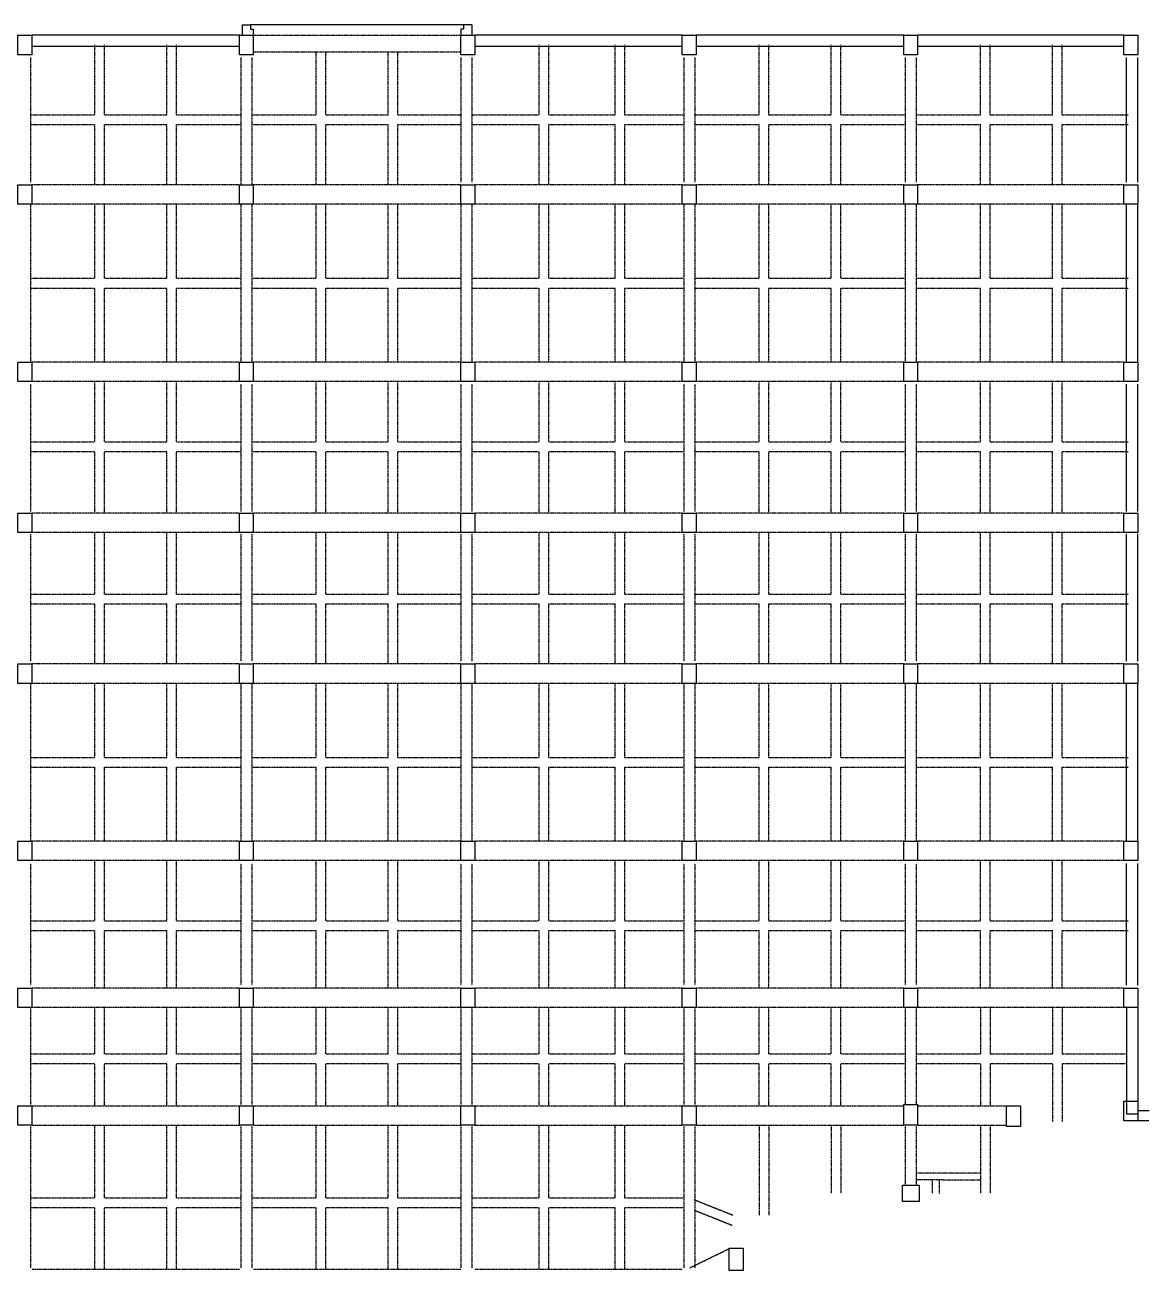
# Model space of a CAD drawing. Extents: x -1348811 to 123514, y -640545 to 749356.
# Drawn here: x -372811 to -332198, y -173609 to -128684 of the extents above; entities that cross this region are included whole.
import ezdxf

# ---------------------------------------------------------------- set-up
doc = ezdxf.new("R2010")
doc.units = 0
doc.header["$LTSCALE"] = 10
doc.header["$MEASUREMENT"] = 0
doc.linetypes.add('DASHED2', pattern=[0.375, 0.25, -0.125])
doc.linetypes.add('常规', pattern=[20, 10, 0, 10])
for name, color, linetype in [('BEAM', 4, 'DASHED2'), ('BEAM_SE', 144, 'DASHED2'), ('COLU', 1, 'CONTINUOUS'), ('cx', 60, 'CONTINUOUS'), ('jlq', 1, 'CONTINUOUS')]:
    doc.layers.add(name, color=color, linetype=linetype)
doc.layers.add('RD-Line', color=2, linetype='常规', lineweight=0)

# ---------------------------------------------------------------- blocks, each defined once
blk = doc.blocks.new('A$C6F315E46')
at = {"layer": 'BEAM'}
for p, q in [((50, 93233), (7550, 93233)), ((50, 92633), (7550, 92633)), ((-8000, 92433), (-8000, 87933)), ((-400, 92433), (-400, 87833)), ((0, 92433), (0, 87833)), ((7550, 92433), (7550, 87933)), ((7950, 92433), (7950, 87933)), ((15600, 92433), (15600, 87933)), ((16000, 92433), (16000, 87933)), ((23600, 92433), (23600, 87933)), ((24000, 92433), (24000, 87933)), ((-450, 87833), (-7950, 87833)), ((7550, 87833), (50, 87833)), ((15550, 87833), (8050, 87833)), ((23550, 87833), (16050, 87833)), ((31500, 87833), (24050, 87833)), ((-8000, 87133), (-8000, 81433)), ((-450, 87133), (-7950, 87133)), ((-400, 87133), (-400, 81433)), ((0, 87133), (0, 81433)), ((7550, 87133), (50, 87133)), ((7550, 87133), (7550, 81433)), ((7950, 87133), (7950, 81433)), ((15550, 87133), (8050, 87133)), ((15600, 87133), (15600, 81433)), ((16000, 87133), (16000, 81433)), ((23550, 87133), (16050, 87133)), ((23600, 87133), (23600, 81433)), ((24000, 87133), (24000, 81433)), ((31500, 87133), (24050, 87133)), ((-450, 81433), (-7950, 81433)), ((7550, 81433), (50, 81433)), ((15550, 81433), (8050, 81433)), ((23550, 81433), (16050, 81433)), ((31500, 81433), (24050, 81433)), ((-8000, 80633), (-8000, 76033)), ((-450, 80733), (-7950, 80733)), ((-400, 80633), (-400, 76033)), ((0, 80633), (0, 76033)), ((7550, 80733), (50, 80733)), ((7550, 80633), (7550, 76033)), ((7950, 80633), (7950, 76033)), ((15550, 80733), (8050, 80733)), ((15600, 80633), (15600, 76033)), ((16000, 80633), (16000, 76033)), ((23550, 80733), (16050, 80733)), ((23600, 80633), (23600, 76033)), ((24000, 80633), (24000, 76033)), ((31500, 80733), (24050, 80733)), ((-450, 75983), (-7950, 75983)), ((7550, 75983), (50, 75983)), ((15550, 75983), (8050, 75983)), ((23550, 75983), (16050, 75983)), ((31500, 75983), (24050, 75983)), ((-8000, 75233), (-8000, 70633)), ((-450, 75283), (-7950, 75283)), ((-400, 75233), (-400, 70633)), ((0, 75233), (0, 70633)), ((7550, 75283), (50, 75283)), ((7550, 75233), (7550, 70633)), ((7950, 75233), (7950, 70633)), ((15550, 75283), (8050, 75283)), ((15600, 75233), (15600, 70633)), ((16000, 75233), (16000, 70633)), ((23550, 75283), (16050, 75283)), ((23600, 75233), (23600, 70633)), ((24000, 75233), (24000, 70633)), ((31500, 75283), (24050, 75283)), ((-450, 70533), (-7950, 70533)), ((7550, 70533), (50, 70533)), ((15550, 70533), (8050, 70533)), ((23550, 70533), (16050, 70533)), ((31500, 70533), (24050, 70533)), ((-8000, 69833), (-8000, 64133)), ((-450, 69833), (-7950, 69833)), ((-400, 69833), (-400, 64133)), ((0, 69833), (0, 64133)), ((7550, 69833), (50, 69833)), ((7550, 69833), (7550, 64133)), ((7950, 69833), (7950, 64133)), ((15550, 69833), (8050, 69833)), ((15600, 69833), (15600, 64133)), ((16000, 69833), (16000, 64133)), ((23550, 69833), (16050, 69833)), ((23600, 69833), (23600, 64133)), ((24000, 69833), (24000, 64133)), ((31500, 69833), (24050, 69833)), ((-450, 64133), (-7950, 64133)), ((7550, 64133), (50, 64133)), ((15550, 64133), (8050, 64133)), ((23550, 64133), (16050, 64133)), ((31500, 64133), (24050, 64133)), ((-450, 63433), (-7950, 63433)), ((7550, 63433), (50, 63433)), ((15550, 63433), (8050, 63433)), ((23550, 63433), (16050, 63433)), ((31500, 63433), (24050, 63433)), ((-8000, 63333), (-8000, 58933)), ((-400, 63333), (-400, 58933)), ((0, 63333), (0, 58933)), ((7550, 63333), (7550, 58933)), ((7950, 63333), (7950, 58933)), ((15600, 63333), (15600, 58933)), ((16000, 63333), (16000, 58933)), ((23600, 63333), (23600, 58933)), ((24000, 63333), (24000, 58933)), ((-450, 58833), (-7950, 58833)), ((7550, 58833), (50, 58833)), ((15550, 58833), (8050, 58833)), ((23550, 58833), (16050, 58833)), ((31500, 58833), (24050, 58833)), ((-8000, 58133), (-8000, 54633)), ((-450, 58133), (-7950, 58133)), ((-400, 58133), (-400, 54633)), ((0, 58133), (0, 54633)), ((7550, 58133), (50, 58133)), ((7550, 58133), (7550, 54633)), ((7950, 58133), (7950, 54633)), ((15550, 58133), (8050, 58133)), ((15600, 58133), (15600, 54633)), ((16000, 58133), (16000, 54633)), ((23550, 58133), (16050, 58133)), ((23600, 58133), (23600, 54633)), ((24000, 58133), (24000, 54633)), ((31500, 58133), (24050, 58133)), ((-7950, 54583), (-450, 54583)), ((50, 54583), (7550, 54583)), ((8050, 54583), (15550, 54583)), ((16050, 54583), (23550, 54583)), ((24050, 54583), (27261, 54583)), ((-8000, 53833), (-8000, 48733)), ((-7950, 53883), (-450, 53883)), ((-400, 53833), (-400, 48733)), ((0, 53833), (0, 48733)), ((50, 53883), (7550, 53883)), ((7550, 53833), (7550, 48733)), ((7950, 53833), (7950, 48733)), ((8050, 53883), (15550, 53883)), ((15600, 53833), (15600, 48733)), ((16000, 53833), (16000, 48733)), ((16050, 53883), (23550, 53883)), ((23600, 53833), (23600, 51719)), ((24000, 53833), (24000, 51719)), ((24050, 53883), (27261, 53883)), ((15822, 48733), (17246, 49426)), ((-7950, 48683), (-450, 48683)), ((50, 48683), (7550, 48683)), ((8050, 48683), (15550, 48683))]:
    blk.add_line(p, q, dxfattribs=at)
at = {"layer": 'BEAM_SE'}
for p, q in [((-5675, 90358), (-5675, 92883)), ((-5325, 90358), (-5325, 92883)), ((-3075, 90358), (-3075, 92883)), ((-2725, 90358), (-2725, 92883)), ((2325, 90358), (2325, 92633)), ((2675, 90358), (2675, 92633)), ((4925, 90358), (4925, 92633)), ((5275, 90358), (5275, 92633)), ((10375, 90358), (10375, 92883)), ((10725, 90358), (10725, 92883)), ((13125, 90358), (13125, 92883)), ((13475, 90358), (13475, 92883)), ((18325, 90358), (18325, 92883)), ((18675, 90358), (18675, 92883)), ((20925, 90358), (20925, 92883)), ((21275, 90358), (21275, 92883)), ((26325, 90358), (26325, 92883)), ((26675, 90358), (26675, 92883)), ((28925, 90358), (28925, 92883)), ((29275, 90358), (29275, 92883)), ((-8000, 90358), (-5675, 90358)), ((-5325, 90358), (-3075, 90358)), ((-2725, 90358), (-400, 90358)), ((0, 90358), (2325, 90358)), ((2675, 90358), (4925, 90358)), ((5275, 90358), (7550, 90358)), ((7950, 90358), (10375, 90358)), ((10725, 90358), (13125, 90358)), ((13475, 90358), (15577, 90358)), ((15977, 90358), (18325, 90358)), ((18675, 90358), (20925, 90358)), ((21275, 90358), (23600, 90358)), ((24000, 90358), (26325, 90358)), ((26675, 90358), (28925, 90358)), ((29275, 90358), (31650, 90358)), ((-8000, 90008), (-5675, 90008)), ((-5675, 87833), (-5675, 90008)), ((-5325, 90008), (-3075, 90008)), ((-5325, 87833), (-5325, 90008)), ((-3075, 87833), (-3075, 90008)), ((-2725, 90008), (-400, 90008)), ((-2725, 87833), (-2725, 90008)), ((0, 90008), (2325, 90008)), ((2325, 87833), (2325, 90008)), ((2675, 90008), (4925, 90008)), ((2675, 87833), (2675, 90008)), ((4925, 87833), (4925, 90008)), ((5275, 90008), (7550, 90008)), ((5275, 87833), (5275, 90008)), ((7950, 90008), (10375, 90008)), ((10375, 87833), (10375, 90008)), ((10725, 90008), (13125, 90008)), ((10725, 87833), (10725, 90008)), ((13125, 87833), (13125, 90008)), ((13475, 90008), (15577, 90008)), ((13475, 87833), (13475, 90008)), ((15977, 90008), (18325, 90008)), ((18325, 87833), (18325, 90008)), ((18675, 90008), (20925, 90008)), ((18675, 87833), (18675, 90008)), ((20925, 87833), (20925, 90008)), ((21275, 90008), (23600, 90008)), ((21275, 87833), (21275, 90008)), ((24000, 90008), (26325, 90008)), ((26325, 87833), (26325, 90008)), ((26675, 90008), (28925, 90008)), ((26675, 87833), (26675, 90008)), ((28925, 87833), (28925, 90008)), ((29275, 90008), (31650, 90008)), ((29275, 87833), (29275, 90008)), ((-5675, 84458), (-5675, 87133)), ((-5325, 84458), (-5325, 87133)), ((-3075, 84458), (-3075, 87133)), ((-2725, 84458), (-2725, 87133)), ((2325, 84458), (2325, 87133)), ((2675, 84458), (2675, 87133)), ((4925, 84458), (4925, 87133)), ((5275, 84458), (5275, 87133)), ((10375, 84458), (10375, 87133)), ((10725, 84458), (10725, 87133)), ((13125, 84458), (13125, 87133)), ((13475, 84458), (13475, 87133)), ((18325, 84458), (18325, 87133)), ((18675, 84458), (18675, 87133)), ((20925, 84458), (20925, 87133)), ((21275, 84458), (21275, 87133)), ((26325, 84458), (26325, 87133)), ((26675, 84458), (26675, 87133)), ((28925, 84458), (28925, 87133)), ((29275, 84458), (29275, 87133)), ((-8000, 84458), (-5675, 84458)), ((-8000, 84108), (-5675, 84108)), ((-5675, 81433), (-5675, 84108)), ((-5325, 84458), (-3075, 84458)), ((-5325, 84108), (-3075, 84108)), ((-5325, 81433), (-5325, 84108)), ((-3075, 81433), (-3075, 84108)), ((-2725, 84458), (-400, 84458)), ((-2725, 84108), (-400, 84108)), ((-2725, 81433), (-2725, 84108)), ((0, 84458), (2325, 84458)), ((0, 84108), (2325, 84108)), ((2325, 81433), (2325, 84108)), ((2675, 84458), (4925, 84458)), ((2675, 84108), (4925, 84108)), ((2675, 81433), (2675, 84108)), ((4925, 81433), (4925, 84108)), ((5275, 84458), (7550, 84458)), ((5275, 84108), (7550, 84108)), ((5275, 81433), (5275, 84108)), ((7950, 84458), (10375, 84458)), ((7950, 84108), (10375, 84108)), ((10375, 81433), (10375, 84108)), ((10725, 84458), (13125, 84458)), ((10725, 84108), (13125, 84108)), ((10725, 81433), (10725, 84108)), ((13125, 81433), (13125, 84108)), ((13475, 84458), (15577, 84458)), ((13475, 84108), (15577, 84108)), ((13475, 81433), (13475, 84108)), ((15977, 84458), (18325, 84458)), ((15977, 84108), (18325, 84108)), ((18325, 81433), (18325, 84108)), ((18675, 84458), (20925, 84458)), ((18675, 84108), (20925, 84108)), ((18675, 81433), (18675, 84108)), ((20925, 81433), (20925, 84108)), ((21275, 84458), (23600, 84458)), ((21275, 84108), (23600, 84108)), ((21275, 81433), (21275, 84108)), ((24000, 84458), (26325, 84458)), ((24000, 84108), (26325, 84108)), ((26325, 81433), (26325, 84108)), ((26675, 84458), (28925, 84458)), ((26675, 84108), (28925, 84108)), ((26675, 81433), (26675, 84108)), ((28925, 81433), (28925, 84108)), ((29275, 84458), (31650, 84458)), ((29275, 84108), (31650, 84108)), ((29275, 81433), (29275, 84108)), ((-5675, 78558), (-5675, 80733)), ((-5325, 78558), (-5325, 80733)), ((-3075, 78558), (-3075, 80733)), ((-2725, 78558), (-2725, 80733)), ((2325, 78558), (2325, 80733)), ((2675, 78558), (2675, 80733)), ((4925, 78558), (4925, 80733)), ((5275, 78558), (5275, 80733)), ((10375, 78558), (10375, 80733)), ((10725, 78558), (10725, 80733)), ((13125, 78558), (13125, 80733)), ((13475, 78558), (13475, 80733)), ((18325, 78558), (18325, 80733)), ((18675, 78558), (18675, 80733)), ((20925, 78558), (20925, 80733)), ((21275, 78558), (21275, 80733)), ((26325, 78558), (26325, 80733)), ((26675, 78558), (26675, 80733)), ((28925, 78558), (28925, 80733)), ((29275, 78558), (29275, 80733)), ((-8000, 78558), (-5675, 78558)), ((-8000, 78208), (-5675, 78208)), ((-5675, 75983), (-5675, 78208)), ((-5325, 78558), (-3075, 78558)), ((-5325, 78208), (-3075, 78208)), ((-5325, 75983), (-5325, 78208)), ((-3075, 75983), (-3075, 78208)), ((-2725, 78558), (-400, 78558)), ((-2725, 78208), (-400, 78208)), ((-2725, 75983), (-2725, 78208)), ((0, 78558), (2325, 78558)), ((0, 78208), (2325, 78208)), ((2325, 75983), (2325, 78208)), ((2675, 78558), (4925, 78558)), ((2675, 78208), (4925, 78208)), ((2675, 75983), (2675, 78208)), ((4925, 75983), (4925, 78208)), ((5275, 78558), (7550, 78558)), ((5275, 78208), (7550, 78208)), ((5275, 75983), (5275, 78208)), ((7950, 78558), (10375, 78558)), ((7950, 78208), (10375, 78208)), ((10375, 75983), (10375, 78208)), ((10725, 78558), (13125, 78558)), ((10725, 78208), (13125, 78208)), ((10725, 75983), (10725, 78208)), ((13125, 75983), (13125, 78208)), ((13475, 78558), (15577, 78558)), ((13475, 78208), (15577, 78208)), ((13475, 75983), (13475, 78208)), ((15977, 78558), (18325, 78558)), ((15977, 78208), (18325, 78208)), ((18325, 75983), (18325, 78208)), ((18675, 78558), (20925, 78558)), ((18675, 78208), (20925, 78208)), ((18675, 75983), (18675, 78208)), ((20925, 75983), (20925, 78208)), ((21275, 78558), (23600, 78558)), ((21275, 78208), (23600, 78208)), ((21275, 75983), (21275, 78208)), ((24000, 78558), (26325, 78558)), ((24000, 78208), (26325, 78208)), ((26325, 75983), (26325, 78208)), ((26675, 78558), (28925, 78558)), ((26675, 78208), (28925, 78208)), ((26675, 75983), (26675, 78208)), ((28925, 75983), (28925, 78208)), ((29275, 78558), (31650, 78558)), ((29275, 78208), (31650, 78208)), ((29275, 75983), (29275, 78208)), ((-5675, 73058), (-5675, 75283)), ((-5325, 73058), (-5325, 75283)), ((-3075, 73058), (-3075, 75283)), ((-2725, 73058), (-2725, 75283)), ((2325, 73058), (2325, 75283)), ((2675, 73058), (2675, 75283)), ((4925, 73058), (4925, 75283)), ((5275, 73058), (5275, 75283)), ((10375, 73058), (10375, 75283)), ((10725, 73058), (10725, 75283)), ((13125, 73058), (13125, 75283)), ((13475, 73058), (13475, 75283)), ((18325, 73058), (18325, 75283)), ((18675, 73058), (18675, 75283)), ((20925, 73058), (20925, 75283)), ((21275, 73058), (21275, 75283)), ((26325, 73058), (26325, 75283)), ((26675, 73058), (26675, 75283)), ((28925, 73058), (28925, 75283)), ((29275, 73058), (29275, 75283)), ((-8000, 73058), (-5675, 73058)), ((-5325, 73058), (-3075, 73058)), ((-2725, 73058), (-400, 73058)), ((0, 73058), (2325, 73058)), ((2675, 73058), (4925, 73058)), ((5275, 73058), (7550, 73058)), ((7950, 73058), (10375, 73058)), ((10725, 73058), (13125, 73058)), ((13475, 73058), (15577, 73058)), ((15977, 73058), (18325, 73058)), ((18675, 73058), (20925, 73058)), ((21275, 73058), (23600, 73058)), ((24000, 73058), (26325, 73058)), ((26675, 73058), (28925, 73058)), ((29275, 73058), (31650, 73058)), ((-8000, 72708), (-5675, 72708)), ((-5675, 70533), (-5675, 72708)), ((-5325, 72708), (-3075, 72708)), ((-5325, 70533), (-5325, 72708)), ((-3075, 70533), (-3075, 72708)), ((-2725, 72708), (-400, 72708)), ((-2725, 70533), (-2725, 72708)), ((0, 72708), (2325, 72708)), ((2325, 70533), (2325, 72708)), ((2675, 72708), (4925, 72708)), ((2675, 70533), (2675, 72708)), ((4925, 70533), (4925, 72708)), ((5275, 72708), (7550, 72708)), ((5275, 70533), (5275, 72708)), ((7950, 72708), (10375, 72708)), ((10375, 70533), (10375, 72708)), ((10725, 72708), (13125, 72708)), ((10725, 70533), (10725, 72708)), ((13125, 70533), (13125, 72708)), ((13475, 72708), (15577, 72708)), ((13475, 70533), (13475, 72708)), ((15977, 72708), (18325, 72708)), ((18325, 70533), (18325, 72708)), ((18675, 72708), (20925, 72708)), ((18675, 70533), (18675, 72708)), ((20925, 70533), (20925, 72708)), ((21275, 72708), (23600, 72708)), ((21275, 70533), (21275, 72708)), ((24000, 72708), (26325, 72708)), ((26325, 70533), (26325, 72708)), ((26675, 72708), (28925, 72708)), ((26675, 70533), (26675, 72708)), ((28925, 70533), (28925, 72708)), ((29275, 72708), (31650, 72708)), ((29275, 70533), (29275, 72708)), ((-5675, 67158), (-5675, 69833)), ((-5325, 67158), (-5325, 69833)), ((-3075, 67158), (-3075, 69833)), ((-2725, 67158), (-2725, 69833)), ((2325, 67158), (2325, 69833)), ((2675, 67158), (2675, 69833)), ((4925, 67158), (4925, 69833)), ((5275, 67158), (5275, 69833)), ((10375, 67158), (10375, 69833)), ((10725, 67158), (10725, 69833)), ((13125, 67158), (13125, 69833)), ((13475, 67158), (13475, 69833)), ((18325, 67158), (18325, 69833)), ((18675, 67158), (18675, 69833)), ((20925, 67158), (20925, 69833)), ((21275, 67158), (21275, 69833)), ((26325, 67158), (26325, 69833)), ((26675, 67158), (26675, 69833)), ((28925, 67158), (28925, 69833)), ((29275, 67158), (29275, 69833)), ((-8000, 67158), (-5675, 67158)), ((-5325, 67158), (-3075, 67158)), ((-2725, 67158), (-400, 67158)), ((0, 67158), (2325, 67158)), ((2675, 67158), (4925, 67158)), ((5275, 67158), (7550, 67158)), ((7950, 67158), (10375, 67158)), ((10725, 67158), (13125, 67158)), ((13475, 67158), (15577, 67158)), ((15977, 67158), (18325, 67158)), ((18675, 67158), (20925, 67158)), ((21275, 67158), (23600, 67158)), ((24000, 67158), (26325, 67158)), ((26675, 67158), (28925, 67158)), ((29275, 67158), (31650, 67158)), ((-8000, 66808), (-5675, 66808)), ((-5675, 64133), (-5675, 66808)), ((-5325, 66808), (-3075, 66808)), ((-5325, 64133), (-5325, 66808)), ((-3075, 64133), (-3075, 66808)), ((-2725, 66808), (-400, 66808)), ((-2725, 64133), (-2725, 66808)), ((0, 66808), (2325, 66808)), ((2325, 64133), (2325, 66808)), ((2675, 66808), (4925, 66808)), ((2675, 64133), (2675, 66808)), ((4925, 64133), (4925, 66808)), ((5275, 66808), (7550, 66808)), ((5275, 64133), (5275, 66808)), ((7950, 66808), (10375, 66808)), ((10375, 64133), (10375, 66808)), ((10725, 66808), (13125, 66808)), ((10725, 64133), (10725, 66808)), ((13125, 64133), (13125, 66808)), ((13475, 66808), (15577, 66808)), ((13475, 64133), (13475, 66808)), ((15977, 66808), (18325, 66808)), ((18325, 64133), (18325, 66808)), ((18675, 66808), (20925, 66808)), ((18675, 64133), (18675, 66808)), ((20925, 64133), (20925, 66808)), ((21275, 66808), (23600, 66808)), ((21275, 64133), (21275, 66808)), ((24000, 66808), (26325, 66808)), ((26325, 64133), (26325, 66808)), ((26675, 66808), (28925, 66808)), ((26675, 64133), (26675, 66808)), ((28925, 64133), (28925, 66808)), ((29275, 66808), (31650, 66808)), ((29275, 64133), (29275, 66808)), ((-5675, 61258), (-5675, 63433)), ((-5325, 61258), (-5325, 63433)), ((-3075, 61258), (-3075, 63433)), ((-2725, 61258), (-2725, 63433)), ((2325, 61258), (2325, 63433)), ((2675, 61258), (2675, 63433)), ((4925, 61258), (4925, 63433)), ((5275, 61258), (5275, 63433)), ((10375, 61258), (10375, 63433)), ((10725, 61258), (10725, 63433)), ((13125, 61258), (13125, 63433)), ((13475, 61258), (13475, 63433)), ((18325, 61258), (18325, 63433)), ((18675, 61258), (18675, 63433)), ((20925, 61258), (20925, 63433)), ((21275, 61258), (21275, 63433)), ((26325, 61258), (26325, 63433)), ((26675, 61258), (26675, 63433)), ((28925, 61258), (28925, 63433)), ((29275, 61258), (29275, 63433)), ((-8000, 61258), (-5675, 61258)), ((-5325, 61258), (-3075, 61258)), ((-2725, 61258), (-400, 61258)), ((0, 61258), (2325, 61258)), ((2675, 61258), (4925, 61258)), ((5275, 61258), (7550, 61258)), ((7950, 61258), (10375, 61258)), ((10725, 61258), (13125, 61258)), ((13475, 61258), (15577, 61258)), ((15977, 61258), (18325, 61258)), ((18675, 61258), (20925, 61258)), ((21275, 61258), (23600, 61258)), ((24000, 61258), (26325, 61258)), ((26675, 61258), (28925, 61258)), ((29275, 61258), (31650, 61258)), ((-8000, 60908), (-5675, 60908)), ((-5675, 58833), (-5675, 60908)), ((-5325, 60908), (-3075, 60908)), ((-5325, 58833), (-5325, 60908)), ((-3075, 58833), (-3075, 60908)), ((-2725, 60908), (-400, 60908)), ((-2725, 58833), (-2725, 60908)), ((0, 60908), (2325, 60908)), ((2325, 58833), (2325, 60908)), ((2675, 60908), (4925, 60908)), ((2675, 58833), (2675, 60908)), ((4925, 58833), (4925, 60908)), ((5275, 60908), (7550, 60908)), ((5275, 58833), (5275, 60908)), ((7950, 60908), (10375, 60908)), ((10375, 58833), (10375, 60908)), ((10725, 60908), (13125, 60908)), ((10725, 58833), (10725, 60908)), ((13125, 58833), (13125, 60908)), ((13475, 60908), (15577, 60908)), ((13475, 58833), (13475, 60908)), ((15977, 60908), (18325, 60908)), ((18325, 58833), (18325, 60908)), ((18675, 60908), (20925, 60908)), ((18675, 58833), (18675, 60908)), ((20925, 58833), (20925, 60908)), ((21275, 60908), (23600, 60908)), ((21275, 58833), (21275, 60908)), ((24000, 60908), (26325, 60908)), ((26325, 58833), (26325, 60908)), ((26675, 60908), (28925, 60908)), ((26675, 58833), (26675, 60908)), ((28925, 58833), (28925, 60908)), ((29275, 60908), (31650, 60908)), ((29275, 58833), (29275, 60908)), ((-5675, 56458), (-5675, 58133)), ((-5325, 56458), (-5325, 58133)), ((-3075, 56458), (-3075, 58133)), ((-2725, 56458), (-2725, 58133)), ((2325, 56458), (2325, 58133)), ((2675, 56458), (2675, 58133)), ((4925, 56458), (4925, 58133)), ((5275, 56458), (5275, 58133)), ((10375, 56458), (10375, 58133)), ((10725, 56458), (10725, 58133)), ((13125, 56458), (13125, 58133)), ((13475, 56458), (13475, 58133)), ((18325, 56458), (18325, 58133)), ((18675, 56458), (18675, 58133)), ((20925, 56458), (20925, 58133)), ((21275, 56458), (21275, 58133)), ((26325, 58133), (26325, 56458)), ((26675, 58133), (26675, 56458)), ((28925, 58133), (28925, 56458)), ((29275, 58133), (29275, 56458)), ((-8000, 56458), (-5675, 56458)), ((-5325, 56458), (-3075, 56458)), ((-2725, 56458), (-400, 56458)), ((0, 56458), (2325, 56458)), ((2675, 56458), (4925, 56458)), ((5275, 56458), (7550, 56458)), ((7950, 56458), (10375, 56458)), ((10725, 56458), (13125, 56458)), ((13475, 56458), (15577, 56458)), ((15977, 56458), (18325, 56458)), ((18675, 56458), (20925, 56458)), ((21275, 56458), (23600, 56458)), ((24000, 56458), (26325, 56458)), ((26675, 56458), (28925, 56458)), ((29275, 56458), (31600, 56458)), ((-8000, 56108), (-5675, 56108)), ((-5675, 54583), (-5675, 56108)), ((-5325, 56108), (-3075, 56108)), ((-5325, 54583), (-5325, 56108)), ((-3075, 54583), (-3075, 56108)), ((-2725, 56108), (-400, 56108)), ((-2725, 54583), (-2725, 56108)), ((0, 56108), (2325, 56108)), ((2325, 54583), (2325, 56108)), ((2675, 56108), (4925, 56108)), ((2675, 54583), (2675, 56108)), ((4925, 54583), (4925, 56108)), ((5275, 56108), (7550, 56108)), ((5275, 54583), (5275, 56108)), ((7950, 56108), (10375, 56108)), ((10375, 54583), (10375, 56108)), ((10725, 56108), (13125, 56108)), ((10725, 54583), (10725, 56108)), ((13125, 54583), (13125, 56108)), ((13475, 56108), (15577, 56108)), ((13475, 54583), (13475, 56108)), ((15977, 56108), (18325, 56108)), ((18325, 54583), (18325, 56108)), ((18675, 56108), (20925, 56108)), ((18675, 54583), (18675, 56108)), ((20925, 54583), (20925, 56108)), ((21275, 56108), (23600, 56108)), ((21275, 54583), (21275, 56108)), ((24000, 56108), (26325, 56108)), ((26325, 56108), (26325, 54583)), ((26675, 56108), (26675, 54583)), ((26675, 56108), (28925, 56108)), ((28925, 56108), (28925, 54003)), ((29275, 56108), (29275, 54002)), ((29275, 56108), (31600, 56108)), ((-5675, 51258), (-5675, 53883)), ((-5325, 51258), (-5325, 53883)), ((-3075, 51258), (-3075, 53883)), ((-2725, 51258), (-2725, 53883)), ((2325, 51258), (2325, 53883)), ((2675, 51258), (2675, 53883)), ((4925, 51258), (4925, 53883)), ((5275, 51258), (5275, 53883)), ((10375, 51258), (10375, 53883)), ((10725, 51258), (10725, 53883)), ((13125, 51258), (13125, 53883)), ((13475, 51258), (13475, 53883)), ((18325, 53883), (18325, 50629)), ((18675, 53883), (18675, 50629)), ((20925, 53883), (20925, 51427)), ((21275, 53883), (21275, 51427)), ((26325, 53883), (26325, 51411)), ((26675, 53883), (26675, 51410)), ((26326, 52147), (24001, 52154)), ((26325, 51897), (24000, 51904)), ((24575, 51903), (24574, 51416)), ((24825, 51902), (24824, 51416)), ((-8000, 51258), (-5675, 51258)), ((-5325, 51258), (-3075, 51258)), ((-2725, 51258), (-400, 51258)), ((0, 51258), (2325, 51258)), ((2675, 51258), (4925, 51258)), ((5275, 51258), (7550, 51258)), ((7950, 51258), (10375, 51258)), ((10725, 51258), (13125, 51258)), ((13475, 51258), (15577, 51258)), ((-8000, 50908), (-5675, 50908)), ((-5675, 48683), (-5675, 50908)), ((-5325, 50908), (-3075, 50908)), ((-5325, 48683), (-5325, 50908)), ((-3075, 48683), (-3075, 50908)), ((-2725, 50908), (-400, 50908)), ((-2725, 48683), (-2725, 50908)), ((0, 50908), (2325, 50908)), ((2325, 48683), (2325, 50908)), ((2675, 50908), (4925, 50908)), ((2675, 48683), (2675, 50908)), ((4925, 48683), (4925, 50908)), ((5275, 50908), (7550, 50908)), ((5275, 48683), (5275, 50908)), ((7950, 50908), (10375, 50908)), ((10375, 48683), (10375, 50908)), ((10725, 50908), (13125, 50908)), ((10725, 48683), (10725, 50908)), ((13125, 48683), (13125, 50908)), ((13475, 50908), (15577, 50908)), ((13475, 48683), (13475, 50908)), ((15977, 51192), (17391, 50629)), ((15977, 50815), (17350, 50268))]:
    blk.add_line(p, q, dxfattribs=at)
at = {"layer": 'COLU'}
for points in [[(-8450, 93233), (-7950, 93233), (-7950, 92533), (-8450, 92533)], [(-450, 93233), (50, 93233), (50, 92533), (-450, 92533)], [(7550, 93233), (8050, 93233), (8050, 92533), (7550, 92533)], [(15550, 93233), (16050, 93233), (16050, 92533), (15550, 92533)], [(23550, 93233), (24050, 93233), (24050, 92533), (23550, 92533)], [(31500, 93233), (32000, 93233), (32000, 92533), (31500, 92533)], [(-8450, 87833), (-7950, 87833), (-7950, 87133), (-8450, 87133)], [(-450, 87833), (50, 87833), (50, 87133), (-450, 87133)], [(7550, 87833), (8050, 87833), (8050, 87133), (7550, 87133)], [(15550, 87833), (16050, 87833), (16050, 87133), (15550, 87133)], [(23550, 87833), (24050, 87833), (24050, 87133), (23550, 87133)], [(31500, 87833), (32000, 87833), (32000, 87133), (31500, 87133)], [(-8450, 81433), (-7950, 81433), (-7950, 80733), (-8450, 80733)], [(-450, 81433), (50, 81433), (50, 80733), (-450, 80733)], [(7550, 81433), (8050, 81433), (8050, 80733), (7550, 80733)], [(15550, 81433), (16050, 81433), (16050, 80733), (15550, 80733)], [(23550, 81433), (24050, 81433), (24050, 80733), (23550, 80733)], [(31500, 81433), (32000, 81433), (32000, 80733), (31500, 80733)], [(-8450, 75983), (-7950, 75983), (-7950, 75283), (-8450, 75283)], [(-450, 75983), (50, 75983), (50, 75283), (-450, 75283)], [(7550, 75983), (8050, 75983), (8050, 75283), (7550, 75283)], [(15550, 75983), (16050, 75983), (16050, 75283), (15550, 75283)], [(23550, 75983), (24050, 75983), (24050, 75283), (23550, 75283)], [(31500, 75983), (32000, 75983), (32000, 75283), (31500, 75283)], [(-8450, 70533), (-7950, 70533), (-7950, 69833), (-8450, 69833)], [(-450, 70533), (50, 70533), (50, 69833), (-450, 69833)], [(7550, 70533), (8050, 70533), (8050, 69833), (7550, 69833)], [(15550, 70533), (16050, 70533), (16050, 69833), (15550, 69833)], [(23550, 70533), (24050, 70533), (24050, 69833), (23550, 69833)], [(31500, 70533), (32000, 70533), (32000, 69833), (31500, 69833)], [(-8450, 64133), (-7950, 64133), (-7950, 63433), (-8450, 63433)], [(-450, 64133), (50, 64133), (50, 63433), (-450, 63433)], [(7550, 64133), (8050, 64133), (8050, 63433), (7550, 63433)], [(15550, 64133), (16050, 64133), (16050, 63433), (15550, 63433)], [(23550, 64133), (24050, 64133), (24050, 63433), (23550, 63433)], [(31500, 64133), (32000, 64133), (32000, 63433), (31500, 63433)], [(-8450, 58833), (-7950, 58833), (-7950, 58133), (-8450, 58133)], [(-450, 58833), (50, 58833), (50, 58133), (-450, 58133)], [(7550, 58833), (8050, 58833), (8050, 58133), (7550, 58133)], [(15550, 58833), (16050, 58833), (16050, 58133), (15550, 58133)], [(23550, 58833), (24050, 58833), (24050, 58133), (23550, 58133)], [(31500, 58833), (32000, 58833), (32000, 58133), (31500, 58133)], [(-8450, 54583), (-7950, 54583), (-7950, 53883), (-8450, 53883)], [(-450, 54583), (50, 54583), (50, 53883), (-450, 53883)], [(7550, 54583), (8050, 54583), (8050, 53883), (7550, 53883)], [(15550, 54583), (16050, 54583), (16050, 53883), (15550, 53883)], [(23550, 54633), (24050, 54633), (24050, 53883), (23550, 53883)], [(27261, 54583), (27761, 54583), (27761, 53833), (27261, 53833)], [(31500, 54743), (32000, 54743), (32000, 54043), (31500, 54043)], [(23500, 51719), (24100, 51719), (24100, 51119), (23500, 51119)], [(17246, 49437), (17746, 49437), (17746, 48637), (17246, 48637)]]:
    blk.add_lwpolyline(points, close=True, dxfattribs=at)
at = {"layer": 'cx'}
blk.add_line((7650, 93608), (-50, 93608), dxfattribs=at)
at = {"layer": 'jlq'}
for p, q in [((-350, 93608), (-50, 93608)), ((-350, 93608), (-350, 93233)), ((-50, 93608), (-50, 93458)), ((-50, 93458), (50, 93458)), ((50, 93458), (50, 93233)), ((7650, 93458), (7550, 93458)), ((7550, 93458), (7550, 93233)), ((7650, 93608), (7650, 93458)), ((7950, 93608), (7650, 93608)), ((7950, 93608), (7950, 93233)), ((-450, 93233), (-7950, 93233)), ((15550, 93233), (8050, 93233)), ((23550, 93233), (16050, 93233)), ((31500, 93233), (24050, 93233)), ((-450, 92833), (-7950, 92833)), ((15550, 92833), (8050, 92833)), ((23550, 92833), (16050, 92833)), ((31500, 92833), (24050, 92833)), ((31600, 87933), (31600, 92433)), ((32000, 87933), (32000, 92433)), ((31600, 81433), (31600, 87133)), ((32000, 81433), (32000, 87133)), ((31600, 76033), (31600, 80633)), ((32000, 76033), (32000, 80633)), ((31600, 70633), (31600, 75233)), ((32000, 70633), (32000, 75233)), ((31600, 64133), (31600, 69833)), ((32000, 64133), (32000, 69833)), ((31600, 58933), (31600, 63333)), ((32000, 58933), (32000, 63333)), ((32000, 58483), (32000, 54290)), ((32000, 58483), (32000, 58483)), ((31600, 58133), (31600, 54291)), ((32000, 58133), (31600, 58133)), ((32413, 54393), (32000, 54393)), ((31600, 54291), (32000, 54290)), ((32403, 54043), (31990, 54043))]:
    blk.add_line(p, q, dxfattribs=at)

msp = doc.modelspace()

# ---------------------------------------------------------------- block references
at = {"layer": 'RD-Line'}
msp.add_blockref('A$C6F315E46', (-364611.2, -222292.9), dxfattribs=at)

doc.saveas('drawing.dxf')
